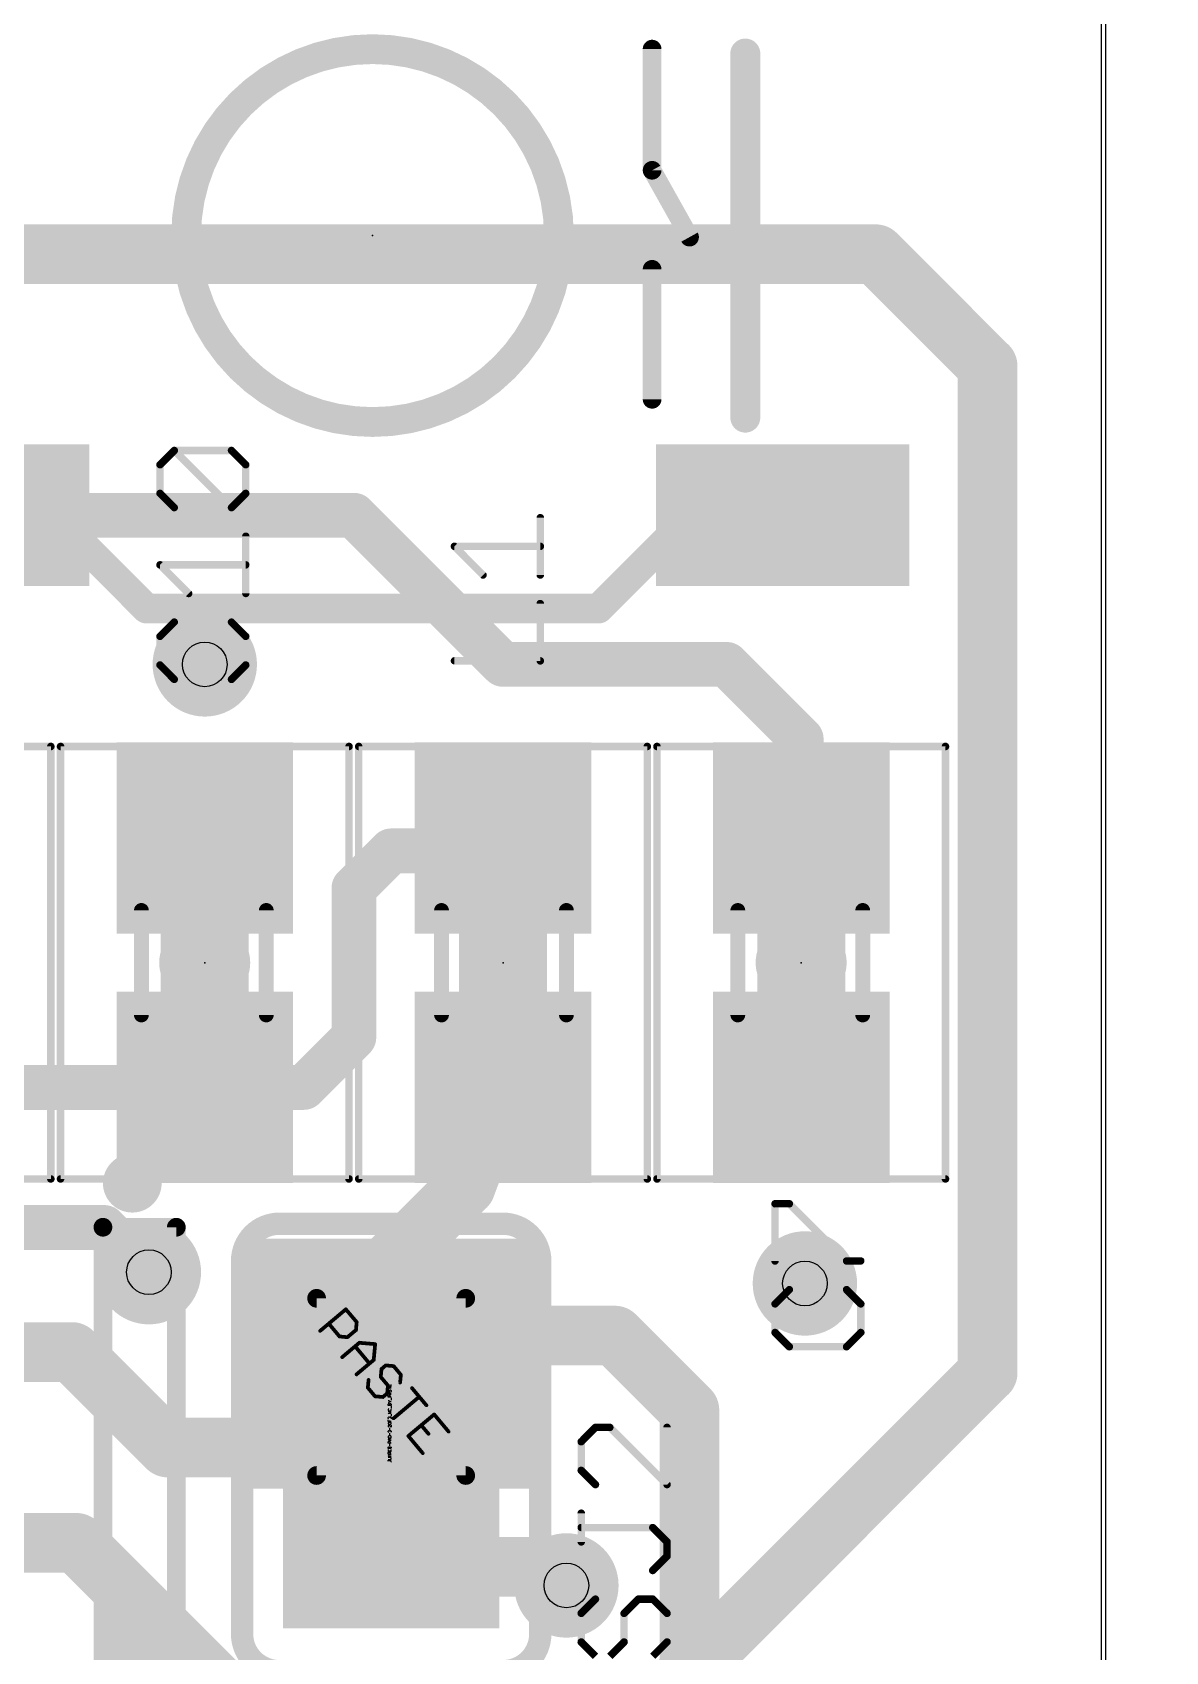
# Model space of a CAD drawing. Header units: inches. Extents: x 45 to 322, y 27 to 227.
# Drawn here: x 299.81 to 307.53, y 94.26 to 105.29 of the extents above; entities that cross this region are included whole.
import ezdxf

# ---------------------------------------------------------------- set-up
doc = ezdxf.new("R2010")
doc.units = ezdxf.units.IN
doc.header["$MEASUREMENT"] = 0
for name, color, linetype in [('1', 22, 'Continuous'), ('18', 82, 'Continuous'), ('20', 7, 'Continuous'), ('21', 253, 'Continuous'), ('23', 7, 'Continuous'), ('25', 253, 'Continuous'), ('27', 253, 'Continuous'), ('29', 253, 'Continuous'), ('31', 253, 'Continuous'), ('35', 253, 'Continuous'), ('39', 22, 'Continuous'), ('44', 253, 'Continuous'), ('51', 253, 'Continuous')]:
    doc.layers.add(name, color=color, linetype=linetype)

# ---------------------------------------------------------------- blocks, each defined once
blk = doc.blocks.new('RECT')
blk.add_solid([(-0.5, -0.5), (0.5, -0.5), (-0.5, 0.5), (0.5, 0.5)])
blk = doc.blocks.new('ROUNDV')
at = {"const_width": 0.5}
blk.add_lwpolyline([(0, -0.25, 1), (0, 0.25, 1), (0, -0.25)], format="xyb", dxfattribs=at)

msp = doc.modelspace()

# ---------------------------------------------------------------- linework, layer by layer
msp.add_line((307.092, 78.968), (307.092, 174.968))
msp.add_spline([(284.592, 226.968), (322.092, 126.968), (284.592, 26.968)], degree=3)
at = {"layer": '1'}
for points, const_width in [([(298.697, 103.782), (305.555, 103.782)], 0.406), ([(305.555, 103.782), (306.317, 103.02)], 0.406), ([(306.317, 103.02), (306.317, 96.162)], 0.406), ([(299.332, 102.004), (301.999, 102.004)], 0.305), ([(301.999, 102.004), (303.015, 100.988)], 0.305), ([(303.015, 100.988), (304.539, 100.988)], 0.305), ([(304.539, 100.988), (305.047, 100.48)], 0.305), ([(305.047, 100.48), (305.047, 99.806)], 0.305), ([(302.927, 99.718), (303.015, 99.806)], 0.305), ([(301.999, 99.464), (302.253, 99.718)], 0.305), ([(302.253, 99.718), (302.927, 99.718)], 0.305), ([(301.999, 98.448), (301.999, 99.464)], 0.305), ([(301.657, 98.106), (301.999, 98.448)], 0.305), ([(302.761, 97.432), (303.015, 98.106)], 0.406), ([(298.951, 98.106), (300.983, 98.106)], 0.305), ([(300.983, 98.106), (301.657, 98.106)], 0.305), ([(302.253, 96.924), (302.761, 97.432)], 0.406), ([(298.164, 97.152), (300.297, 97.152)], 0.305), ([(300.297, 97.152), (300.602, 96.848)], 0.305), ([(302.253, 96.467), (302.253, 96.924)], 0.406), ([(302.304, 96.416), (302.253, 96.467)], 0.406), ([(303.777, 96.416), (302.304, 96.416)], 0.406), ([(304.285, 95.908), (303.777, 96.416)], 0.406), ([(299.039, 96.304), (300.079, 96.304)], 0.406), ([(300.079, 96.304), (300.729, 95.654)], 0.406), ([(306.317, 96.162), (304.285, 94.13)], 0.406), ([(304.285, 94.13), (304.285, 95.908)], 0.406), ([(300.729, 95.654), (302.253, 95.654)], 0.406), ([(299.039, 95.004), (300.109, 95.004)], 0.406), ([(300.109, 95.004), (300.221, 94.892)], 0.406), ([(300.221, 94.892), (301.491, 93.622)], 0.406), ([(300.475, 94.638), (300.221, 94.892)], 0.305), ([(302.253, 94.841), (303.218, 94.841)], 0.406), ([(303.218, 94.841), (303.447, 94.714)], 0.406), ([(300.475, 93.114), (300.475, 94.638)], 0.305), ([(303.777, 93.622), (304.285, 94.13)], 0.406)]:
    msp.add_lwpolyline(points, dxfattribs=dict(at, const_width=const_width))
for points, const_width in [([(305.627, 103.854, 1), (305.483, 103.71)], 0.203), ([(305.555, 103.68, 1), (305.555, 103.883)], 0.203), ([(306.419, 103.02, 1), (306.215, 103.02)], 0.203), ([(306.245, 102.948, 1), (306.389, 103.092)], 0.203), ([(302.053, 102.058, 1), (301.945, 101.95)], 0.152), ([(301.999, 101.928, 1), (301.999, 102.08)], 0.152), ([(303.015, 101.064, 1), (303.015, 100.912)], 0.152), ([(302.961, 100.934, 1), (303.069, 101.042)], 0.152), ([(304.593, 101.042, 1), (304.485, 100.934)], 0.152), ([(304.539, 100.912, 1), (304.539, 101.064)], 0.152), ([(305.123, 100.48, 1), (304.971, 100.48)], 0.152), ([(304.993, 100.426, 1), (305.101, 100.534)], 0.152), ([(303.069, 99.752, 1), (302.961, 99.86)], 0.152), ([(302.253, 99.794, 1), (302.253, 99.642)], 0.152), ([(302.307, 99.664, 1), (302.199, 99.772)], 0.152), ([(302.873, 99.772, 1), (302.981, 99.664)], 0.152), ([(302.927, 99.642, 1), (302.927, 99.794)], 0.152), ([(304.971, 99.806, 1), (305.123, 99.806)], 0.152), ([(302.075, 99.464, 1), (301.923, 99.464)], 0.152), ([(301.945, 99.518, 1), (302.053, 99.41)], 0.152), ([(301.923, 98.448, 1), (302.075, 98.448)], 0.152), ([(302.053, 98.394, 1), (301.945, 98.502)], 0.152), ([(303.11, 98.07, 1), (302.92, 98.142)], 0.203), ([(300.983, 98.182, 1), (300.983, 98.03)], 0.152), ([(300.983, 98.03, 1), (300.983, 98.182)], 0.152), ([(301.603, 98.16, 1), (301.711, 98.052)], 0.152), ([(301.657, 98.03, 1), (301.657, 98.182)], 0.152), ([(302.833, 97.36, 1), (302.689, 97.504)], 0.203), ([(302.666, 97.468, 1), (302.856, 97.396)], 0.203), ([(300.351, 97.206, 1), (300.243, 97.099)], 0.152), ([(300.297, 97.076, 1), (300.297, 97.229)], 0.152), ([(302.355, 96.924, 1), (302.151, 96.924)], 0.203), ([(302.181, 96.996, 1), (302.325, 96.852)], 0.203), ([(300.548, 96.794, 1), (300.656, 96.902)], 0.152), ([(302.325, 96.538, 1), (302.181, 96.395)], 0.203), ([(302.151, 96.467, 1), (302.355, 96.467)], 0.203), ([(302.304, 96.517, 1), (302.304, 96.314)], 0.203), ([(302.232, 96.344, 1), (302.376, 96.488)], 0.203), ([(303.849, 96.488, 1), (303.705, 96.344)], 0.203), ([(303.777, 96.314, 1), (303.777, 96.517)], 0.203), ([(300.151, 96.376, 1), (300.007, 96.232)], 0.203), ([(300.079, 96.202, 1), (300.079, 96.405)], 0.203), ([(306.389, 96.09, 1), (306.245, 96.234)], 0.203), ([(306.215, 96.162, 1), (306.419, 96.162)], 0.203), ([(304.387, 95.908, 1), (304.183, 95.908)], 0.203), ([(304.213, 95.836, 1), (304.357, 95.98)], 0.203), ([(300.729, 95.755, 1), (300.729, 95.552)], 0.203), ([(302.253, 95.552, 1), (302.253, 95.755)], 0.203), ([(300.657, 95.582, 1), (300.801, 95.726)], 0.203), ([(300.181, 95.076, 1), (300.037, 94.932)], 0.203), ([(300.109, 94.902, 1), (300.109, 95.105)], 0.203), ([(300.293, 94.964, 1), (300.149, 94.82)], 0.203), ([(300.149, 94.82, 1), (300.293, 94.964)], 0.203), ([(300.275, 94.946, 1), (300.167, 94.838)], 0.152), ([(302.253, 94.943, 1), (302.253, 94.739)], 0.203), ([(303.267, 94.93, 1), (303.169, 94.752)], 0.203), ([(303.218, 94.739, 1), (303.218, 94.943)], 0.203), ([(303.397, 94.625, 1), (303.496, 94.803)], 0.203), ([(300.551, 94.638, 1), (300.399, 94.638)], 0.152), ([(300.421, 94.584, 1), (300.529, 94.692)], 0.152), ([(304.357, 94.058, 1), (304.213, 94.202)], 0.203), ([(304.213, 94.202, 1), (304.357, 94.058)], 0.203)]:
    msp.add_lwpolyline(points, format="xyb", dxfattribs=dict(at, const_width=const_width))
at = {"layer": '20'}
msp.add_line((307.121, 174.858), (307.121, 78.858), dxfattribs=at)
at = {"layer": '21'}
for points, const_width in [([(302.126, 102.639, 1), (302.126, 105.179, 1), (302.126, 102.639)], 0.203), ([(304.717, 105.149, 1), (304.615, 105.149)], 0.102), ([(304.615, 102.669, 1), (304.717, 102.669)], 0.102), ([(300.586, 101.42, 1), (300.586, 101.318)], 0.102), ([(303.666, 101.318, 1), (303.666, 101.42)], 0.102), ([(300.952, 99.096, 1), (300.952, 98.816)], 0.279), ([(301.013, 98.816, 1), (301.013, 99.096)], 0.279), ([(303.015, 98.737, 1), (303.015, 99.174, 1), (303.015, 98.737)], 0.127), ([(305.016, 99.096, 1), (305.016, 98.816)], 0.279), ([(305.077, 98.816, 1), (305.077, 99.096)], 0.279), ([(303.015, 98.829, 1), (303.015, 99.083, 1), (303.015, 98.829)], 0.127), ([(303.015, 98.93, 1), (303.015, 98.981, 1), (303.015, 98.93)], 0.127), ([(300.489, 97.354, 1), (300.489, 97.554, 1), (300.489, 97.354)], 0.2), ([(300.321, 97.154, 1), (300.257, 97.154)], 0.0635), ([(300.289, 97.186, 1), (300.289, 97.122)], 0.0635), ([(300.289, 97.122, 1), (300.289, 97.186)], 0.0635), ([(300.821, 97.154, 1), (300.757, 97.154)], 0.0635), ([(300.789, 97.122, 1), (300.789, 97.186)], 0.0635), ([(301.491, 97.178, 0.4142), (301.237, 96.924)], 0.152), ([(301.491, 97.216, 1), (301.491, 97.14)], 0.0762), ([(301.491, 97.14, 1), (301.491, 97.216)], 0.0762), ([(303.269, 96.924, 0.4142), (303.015, 97.178)], 0.152), ([(303.015, 97.216, 1), (303.015, 97.14)], 0.0762), ([(303.015, 97.14, 1), (303.015, 97.216)], 0.0762), ([(301.275, 96.924, 1), (301.199, 96.924)], 0.0762), ([(301.199, 96.924, 1), (301.275, 96.924)], 0.0762), ([(303.307, 96.924, 1), (303.231, 96.924)], 0.0762), ([(303.231, 96.924, 1), (303.307, 96.924)], 0.0762), ([(301.237, 94.384, 0.4142), (301.491, 94.13)], 0.152), ([(301.275, 94.384, 1), (301.199, 94.384)], 0.0762), ([(301.199, 94.384, 1), (301.275, 94.384)], 0.0762), ([(303.015, 94.13, 0.4142), (303.269, 94.384)], 0.152), ([(303.307, 94.384, 1), (303.231, 94.384)], 0.0762), ([(303.231, 94.384, 1), (303.307, 94.384)], 0.0762)]:
    msp.add_lwpolyline(points, format="xyb", dxfattribs=dict(at, const_width=const_width))
for points, const_width in [([(304.666, 105.149), (304.666, 102.669)], 0.203), ([(303.666, 101.369), (300.586, 101.369)], 0.203), ([(300.952, 98.956), (301.013, 98.956)], 0.559), ([(305.016, 98.956), (305.077, 98.956)], 0.559), ([(300.289, 97.154), (296.189, 97.154)], 0.127), ([(300.289, 94.154), (300.289, 97.154)], 0.127), ([(300.789, 97.154), (300.289, 97.154)], 0.127), ([(300.789, 94.154), (300.789, 97.154)], 0.127), ([(303.015, 97.178), (301.491, 97.178)], 0.152), ([(301.237, 94.384), (301.237, 96.924)], 0.152), ([(303.269, 96.924), (303.269, 94.384)], 0.152)]:
    msp.add_lwpolyline(points, dxfattribs=dict(at, const_width=const_width))
at = {"layer": '23'}
for p in [(302.126, 103.909), (300.983, 98.956), (303.015, 98.956), (305.047, 98.956), (302.253, 95.654)]:
    msp.add_point(p, dxfattribs=at)
at = {"layer": '25', "const_width": 0.0508}
for points in [[(300.678, 102.348), (300.775, 102.445)], [(300.775, 102.445), (301.165, 102.445)], [(301.165, 102.056), (300.775, 102.445)], [(301.165, 102.445), (301.262, 102.348)], [(300.678, 102.153), (300.678, 102.348)], [(301.262, 102.348), (301.262, 102.153)], [(300.775, 102.056), (300.678, 102.153)], [(301.262, 102.153), (301.165, 102.056)], [(301.165, 102.056), (300.775, 102.056)], [(303.269, 101.597), (303.269, 101.987)], [(301.262, 101.471), (301.262, 101.861)], [(302.879, 101.597), (302.684, 101.792)], [(302.684, 101.792), (303.269, 101.792)], [(300.873, 101.471), (300.678, 101.666)], [(300.678, 101.666), (301.262, 101.666)], [(303.269, 101.012), (303.269, 101.402)], [(300.775, 101.276), (300.678, 101.179)], [(301.262, 101.179), (301.165, 101.276)], [(300.678, 101.179), (300.678, 100.984)], [(301.262, 100.984), (301.262, 101.179)], [(302.684, 101.012), (303.269, 101.012)], [(300.678, 100.984), (300.775, 100.886)], [(301.165, 100.886), (301.262, 100.984)], [(300.775, 100.886), (301.165, 100.886)], [(304.869, 96.924), (304.869, 97.314)], [(304.869, 97.314), (304.966, 97.314)], [(304.966, 97.314), (305.356, 96.924)], [(305.356, 96.924), (305.453, 96.924)], [(304.966, 96.729), (304.869, 96.632)], [(305.453, 96.632), (305.356, 96.729)], [(304.869, 96.632), (304.869, 96.437)], [(305.453, 96.437), (305.453, 96.632)], [(304.869, 96.437), (304.966, 96.34)], [(305.356, 96.34), (305.453, 96.437)], [(304.966, 96.34), (305.356, 96.34)], [(303.645, 95.791), (303.548, 95.693)], [(303.743, 95.791), (303.645, 95.791)], [(304.133, 95.401), (303.743, 95.791)], [(304.133, 95.791), (304.133, 95.401)], [(303.548, 95.693), (303.548, 95.498)], [(303.548, 95.498), (303.645, 95.401)], [(303.548, 95.011), (303.548, 95.206)], [(304.035, 95.108), (303.548, 95.108)], [(304.133, 95.011), (304.035, 95.108)], [(304.133, 94.914), (304.133, 95.011)], [(304.035, 94.816), (304.133, 94.914)], [(303.645, 94.621), (303.548, 94.524)], [(303.84, 94.524), (303.938, 94.621)], [(303.938, 94.621), (304.035, 94.621)], [(304.035, 94.621), (304.133, 94.524)], [(303.548, 94.524), (303.548, 94.329)], [(303.84, 94.329), (303.84, 94.524)], [(304.133, 94.524), (304.133, 94.329)], [(303.548, 94.329), (303.645, 94.231)], [(303.743, 94.231), (303.84, 94.329)], [(304.133, 94.329), (304.035, 94.231)]]:
    msp.add_lwpolyline(points, dxfattribs=at)
at = {"layer": '25', "const_width": 0.0254}
for points in [[(300.775, 102.458, 1), (300.775, 102.433)], [(300.784, 102.454, 1), (300.766, 102.436)], [(300.784, 102.436, 1), (300.766, 102.454)], [(301.174, 102.454, 1), (301.156, 102.436)], [(301.165, 102.433, 1), (301.165, 102.458)], [(300.69, 102.348, 1), (300.665, 102.348)], [(300.669, 102.357, 1), (300.687, 102.339)], [(301.275, 102.348, 1), (301.25, 102.348)], [(301.253, 102.339, 1), (301.271, 102.357)], [(300.687, 102.162, 1), (300.669, 102.144)], [(300.665, 102.153, 1), (300.69, 102.153)], [(301.25, 102.153, 1), (301.275, 102.153)], [(301.271, 102.144, 1), (301.253, 102.162)], [(300.775, 102.068, 1), (300.775, 102.043)], [(300.766, 102.047, 1), (300.784, 102.065)], [(301.156, 102.065, 1), (301.174, 102.047)], [(301.156, 102.047, 1), (301.174, 102.065)], [(301.165, 102.043, 1), (301.165, 102.068)], [(303.282, 101.987, 1), (303.256, 101.987)], [(301.275, 101.861, 1), (301.25, 101.861)], [(302.693, 101.801, 1), (302.675, 101.783)], [(302.684, 101.805, 1), (302.684, 101.779)], [(303.269, 101.779, 1), (303.269, 101.805)], [(300.687, 101.675, 1), (300.669, 101.657)], [(300.678, 101.679, 1), (300.678, 101.653)], [(301.262, 101.653, 1), (301.262, 101.679)], [(302.87, 101.588, 1), (302.888, 101.606)], [(303.256, 101.597, 1), (303.282, 101.597)], [(300.864, 101.462, 1), (300.882, 101.48)], [(301.25, 101.471, 1), (301.275, 101.471)], [(303.282, 101.402, 1), (303.256, 101.402)], [(300.784, 101.267, 1), (300.766, 101.285)], [(301.174, 101.285, 1), (301.156, 101.267)], [(300.69, 101.179, 1), (300.665, 101.179)], [(300.669, 101.188, 1), (300.687, 101.17)], [(301.275, 101.179, 1), (301.25, 101.179)], [(301.253, 101.17, 1), (301.271, 101.188)], [(302.684, 101.025, 1), (302.684, 101)], [(303.269, 101, 1), (303.269, 101.025)], [(300.687, 100.993, 1), (300.669, 100.975)], [(300.665, 100.984, 1), (300.69, 100.984)], [(301.25, 100.984, 1), (301.275, 100.984)], [(301.271, 100.975, 1), (301.253, 100.993)], [(303.256, 101.012, 1), (303.282, 101.012)], [(300.775, 100.899, 1), (300.775, 100.874)], [(300.766, 100.877, 1), (300.784, 100.895)], [(301.156, 100.895, 1), (301.174, 100.877)], [(301.165, 100.874, 1), (301.165, 100.899)], [(304.881, 97.314, 1), (304.856, 97.314)], [(304.869, 97.327, 1), (304.869, 97.301)], [(304.975, 97.323, 1), (304.957, 97.305)], [(304.966, 97.301, 1), (304.966, 97.327)], [(304.856, 96.924, 1), (304.881, 96.924)], [(305.356, 96.937, 1), (305.356, 96.912)], [(305.347, 96.915, 1), (305.365, 96.933)], [(305.453, 96.912, 1), (305.453, 96.937)], [(304.975, 96.72, 1), (304.957, 96.738)], [(305.365, 96.738, 1), (305.347, 96.72)], [(304.881, 96.632, 1), (304.856, 96.632)], [(304.86, 96.641, 1), (304.878, 96.623)], [(305.466, 96.632, 1), (305.441, 96.632)], [(305.444, 96.623, 1), (305.462, 96.641)], [(304.878, 96.446, 1), (304.86, 96.428)], [(304.856, 96.437, 1), (304.881, 96.437)], [(305.441, 96.437, 1), (305.466, 96.437)], [(305.462, 96.428, 1), (305.444, 96.446)], [(304.966, 96.352, 1), (304.966, 96.327)], [(304.957, 96.331, 1), (304.975, 96.349)], [(305.347, 96.349, 1), (305.365, 96.331)], [(305.356, 96.327, 1), (305.356, 96.352)], [(303.645, 95.803, 1), (303.645, 95.778)], [(303.654, 95.782, 1), (303.636, 95.8)], [(303.752, 95.8, 1), (303.734, 95.782)], [(303.743, 95.778, 1), (303.743, 95.803)], [(304.145, 95.791, 1), (304.12, 95.791)], [(303.561, 95.693, 1), (303.535, 95.693)], [(303.539, 95.702, 1), (303.557, 95.684)], [(303.557, 95.507, 1), (303.539, 95.489)], [(303.535, 95.498, 1), (303.561, 95.498)], [(303.636, 95.392, 1), (303.654, 95.41)], [(304.12, 95.401, 1), (304.145, 95.401)], [(304.124, 95.392, 1), (304.142, 95.41)], [(303.561, 95.206, 1), (303.535, 95.206)], [(303.548, 95.121, 1), (303.548, 95.096)], [(304.044, 95.117, 1), (304.026, 95.1)], [(304.035, 95.096, 1), (304.035, 95.121)], [(303.535, 95.011, 1), (303.561, 95.011)], [(304.145, 95.011, 1), (304.12, 95.011)], [(304.124, 95.002, 1), (304.142, 95.02)], [(304.12, 94.914, 1), (304.145, 94.914)], [(304.142, 94.905, 1), (304.124, 94.923)], [(304.026, 94.825, 1), (304.044, 94.807)], [(303.654, 94.612, 1), (303.636, 94.63)], [(303.938, 94.634, 1), (303.938, 94.609)], [(303.947, 94.612, 1), (303.929, 94.63)], [(304.044, 94.63, 1), (304.026, 94.612)], [(304.035, 94.609, 1), (304.035, 94.634)], [(303.561, 94.524, 1), (303.535, 94.524)], [(303.539, 94.533, 1), (303.557, 94.515)], [(303.853, 94.524, 1), (303.828, 94.524)], [(303.831, 94.533, 1), (303.849, 94.515)], [(304.145, 94.524, 1), (304.12, 94.524)], [(304.124, 94.515, 1), (304.142, 94.533)], [(303.557, 94.338, 1), (303.539, 94.32)], [(303.535, 94.329, 1), (303.561, 94.329)], [(303.828, 94.329, 1), (303.853, 94.329)], [(303.849, 94.32, 1), (303.831, 94.338)], [(304.12, 94.329, 1), (304.145, 94.329)], [(304.142, 94.32, 1), (304.124, 94.338)]]:
    msp.add_lwpolyline(points, format="xyb", dxfattribs=at)
at = {"layer": '27'}
for p, q in [((302.233, 96.083), (302.233, 96.069)), ((302.243, 96.069), (302.243, 96.076)), ((302.253, 96.069), (302.253, 96.083)), ((302.233, 96.069), (302.253, 96.069)), ((302.233, 96.051), (302.233, 96.064)), ((302.253, 96.058), (302.233, 96.058)), ((302.236, 96.046), (302.233, 96.043)), ((302.233, 96.043), (302.233, 96.036)), ((302.233, 96.036), (302.236, 96.033)), ((302.233, 96.021), (302.24, 96.027)), ((302.24, 96.014), (302.233, 96.021)), ((302.233, 96.006), (302.236, 96.009)), ((302.233, 95.996), (302.233, 96.006)), ((302.253, 95.996), (302.233, 95.996)), ((302.236, 95.972), (302.233, 95.972)), ((302.236, 96.033), (302.24, 96.033)), ((302.236, 96.009), (302.243, 96.009)), ((302.243, 95.966), (302.236, 95.972)), ((302.236, 95.959), (302.243, 95.966)), ((302.24, 96.033), (302.243, 96.036)), ((302.24, 96.027), (302.253, 96.027)), ((302.253, 96.014), (302.24, 96.014)), ((302.243, 96.043), (302.246, 96.046)), ((302.243, 96.036), (302.243, 96.043)), ((302.243, 96.014), (302.243, 96.027)), ((302.243, 96.009), (302.246, 96.006)), ((302.243, 95.966), (302.253, 95.966)), ((302.246, 96.046), (302.25, 96.046)), ((302.246, 96.006), (302.246, 95.996)), ((302.25, 96.046), (302.253, 96.043)), ((302.253, 96.036), (302.25, 96.033)), ((302.253, 96.043), (302.253, 96.036)), ((302.256, 95.977), (302.256, 95.991)), ((302.233, 95.959), (302.236, 95.959)), ((302.233, 95.95), (302.236, 95.954)), ((302.233, 95.94), (302.233, 95.95)), ((302.253, 95.94), (302.233, 95.94)), ((302.236, 95.917), (302.233, 95.914)), ((302.233, 95.914), (302.233, 95.907)), ((302.233, 95.907), (302.236, 95.904)), ((302.233, 95.885), (302.253, 95.899)), ((302.253, 95.899), (302.233, 95.899)), ((302.253, 95.885), (302.233, 95.885)), ((302.233, 95.858), (302.236, 95.862)), ((302.233, 95.852), (302.233, 95.858)), ((302.236, 95.848), (302.233, 95.852)), ((302.236, 95.954), (302.24, 95.954)), ((302.236, 95.904), (302.25, 95.904)), ((302.236, 95.862), (302.24, 95.862)), ((302.24, 95.954), (302.243, 95.95)), ((302.24, 95.862), (302.243, 95.858)), ((302.243, 95.95), (302.246, 95.954)), ((302.243, 95.94), (302.243, 95.95)), ((302.243, 95.858), (302.246, 95.862)), ((302.243, 95.858), (302.243, 95.855)), ((302.246, 95.954), (302.25, 95.954)), ((302.246, 95.862), (302.25, 95.862)), ((302.25, 95.954), (302.253, 95.95)), ((302.253, 95.914), (302.25, 95.917)), ((302.25, 95.904), (302.253, 95.907)), ((302.25, 95.862), (302.253, 95.858)), ((302.253, 95.852), (302.25, 95.848)), ((302.253, 95.95), (302.253, 95.94)), ((302.253, 95.907), (302.253, 95.914)), ((302.253, 95.858), (302.253, 95.852)), ((302.256, 95.922), (302.256, 95.935)), ((302.256, 95.867), (302.256, 95.88)), ((302.233, 95.83), (302.233, 95.843)), ((302.253, 95.83), (302.233, 95.83)), ((302.236, 95.825), (302.233, 95.822)), ((302.233, 95.822), (302.233, 95.815)), ((302.233, 95.815), (302.236, 95.812)), ((302.236, 95.806), (302.233, 95.803)), ((302.233, 95.803), (302.233, 95.796)), ((302.233, 95.796), (302.236, 95.793)), ((302.233, 95.766), (302.236, 95.77)), ((302.233, 95.76), (302.233, 95.766)), ((302.236, 95.756), (302.233, 95.76)), ((302.25, 95.825), (302.236, 95.825)), ((302.236, 95.812), (302.25, 95.812)), ((302.24, 95.806), (302.236, 95.806)), ((302.236, 95.77), (302.24, 95.77)), ((302.253, 95.793), (302.24, 95.806)), ((302.24, 95.77), (302.243, 95.766)), ((302.243, 95.83), (302.243, 95.837)), ((302.243, 95.775), (302.243, 95.788)), ((302.243, 95.766), (302.246, 95.77)), ((302.243, 95.766), (302.243, 95.763)), ((302.243, 95.738), (302.243, 95.751)), ((302.246, 95.77), (302.25, 95.77)), ((302.253, 95.822), (302.25, 95.825)), ((302.25, 95.812), (302.253, 95.815)), ((302.25, 95.77), (302.253, 95.766)), ((302.253, 95.76), (302.25, 95.756)), ((302.253, 95.815), (302.253, 95.822)), ((302.253, 95.806), (302.253, 95.793)), ((302.253, 95.766), (302.253, 95.76)), ((302.236, 95.733), (302.233, 95.729)), ((302.233, 95.729), (302.233, 95.719)), ((302.233, 95.719), (302.253, 95.719)), ((302.233, 95.708), (302.24, 95.714)), ((302.24, 95.701), (302.233, 95.708)), ((302.233, 95.693), (302.236, 95.696)), ((302.233, 95.683), (302.233, 95.693)), ((302.253, 95.683), (302.233, 95.683)), ((302.233, 95.656), (302.236, 95.659)), ((302.233, 95.646), (302.233, 95.656)), ((302.253, 95.646), (302.233, 95.646)), ((302.233, 95.641), (302.233, 95.627)), ((302.25, 95.733), (302.236, 95.733)), ((302.236, 95.696), (302.243, 95.696)), ((302.236, 95.659), (302.243, 95.659)), ((302.24, 95.714), (302.253, 95.714)), ((302.253, 95.701), (302.24, 95.701)), ((302.243, 95.701), (302.243, 95.714)), ((302.243, 95.696), (302.246, 95.693)), ((302.243, 95.664), (302.243, 95.678)), ((302.243, 95.659), (302.246, 95.656)), ((302.243, 95.627), (302.243, 95.634)), ((302.246, 95.693), (302.246, 95.683)), ((302.246, 95.653), (302.253, 95.659)), ((302.246, 95.656), (302.246, 95.646)), ((302.253, 95.729), (302.25, 95.733)), ((302.253, 95.719), (302.253, 95.729)), ((302.253, 95.627), (302.253, 95.641)), ((302.233, 95.627), (302.253, 95.627)), ((302.233, 95.619), (302.236, 95.622)), ((302.233, 95.609), (302.233, 95.619)), ((302.253, 95.609), (302.233, 95.609)), ((302.24, 95.597), (302.233, 95.604)), ((302.233, 95.604), (302.253, 95.604)), ((302.233, 95.591), (302.24, 95.597)), ((302.253, 95.591), (302.233, 95.591)), ((302.25, 95.586), (302.233, 95.586)), ((302.233, 95.572), (302.25, 95.572)), ((302.233, 95.56), (302.233, 95.567)), ((302.25, 95.564), (302.233, 95.564)), ((302.236, 95.622), (302.243, 95.622)), ((302.243, 95.622), (302.246, 95.619)), ((302.246, 95.619), (302.246, 95.609)), ((302.253, 95.582), (302.25, 95.586)), ((302.25, 95.572), (302.253, 95.576)), ((302.253, 95.56), (302.25, 95.564)), ((302.25, 95.554), (302.253, 95.557)), ((302.253, 95.576), (302.253, 95.582)), ((302.253, 95.557), (302.253, 95.56))]:
    msp.add_line(p, q, dxfattribs=at)
at = {"layer": '39', "const_width": 0.0508}
for points in [[(297.968, 100.429), (299.934, 100.429)], [(299.934, 100.429), (299.934, 97.483)], [(300, 97.483), (300, 100.429)], [(300, 100.429), (301.966, 100.429)], [(301.966, 100.429), (301.966, 97.483)], [(302.032, 97.483), (302.032, 100.429)], [(302.032, 100.429), (303.998, 100.429)], [(303.998, 100.429), (303.998, 97.483)], [(304.064, 97.483), (304.064, 100.429)], [(304.064, 100.429), (306.03, 100.429)], [(306.03, 100.429), (306.03, 97.483)], [(299.934, 97.483), (297.968, 97.483)], [(301.966, 97.483), (300, 97.483)], [(303.998, 97.483), (302.032, 97.483)], [(306.03, 97.483), (304.064, 97.483)]]:
    msp.add_lwpolyline(points, dxfattribs=at)
at = {"layer": '39', "const_width": 0.0254}
for points in [[(299.947, 100.429, 1), (299.921, 100.429)], [(299.934, 100.416, 1), (299.934, 100.442)], [(300.013, 100.429, 1), (299.987, 100.429)], [(300, 100.442, 1), (300, 100.416)], [(301.979, 100.429, 1), (301.953, 100.429)], [(301.966, 100.416, 1), (301.966, 100.442)], [(302.045, 100.429, 1), (302.019, 100.429)], [(302.032, 100.442, 1), (302.032, 100.416)], [(304.011, 100.429, 1), (303.985, 100.429)], [(303.998, 100.416, 1), (303.998, 100.442)], [(304.077, 100.429, 1), (304.051, 100.429)], [(304.064, 100.442, 1), (304.064, 100.416)], [(306.043, 100.429, 1), (306.017, 100.429)], [(306.03, 100.416, 1), (306.03, 100.442)], [(299.934, 97.47, 1), (299.934, 97.496)], [(300, 97.496, 1), (300, 97.47)], [(301.966, 97.47, 1), (301.966, 97.496)], [(302.032, 97.496, 1), (302.032, 97.47)], [(303.998, 97.47, 1), (303.998, 97.496)], [(304.064, 97.496, 1), (304.064, 97.47)], [(306.03, 97.47, 1), (306.03, 97.496)], [(299.921, 97.483, 1), (299.947, 97.483)], [(299.987, 97.483, 1), (300.013, 97.483)], [(301.953, 97.483, 1), (301.979, 97.483)], [(302.019, 97.483, 1), (302.045, 97.483)], [(303.985, 97.483, 1), (304.011, 97.483)], [(304.051, 97.483, 1), (304.077, 97.483)], [(306.017, 97.483, 1), (306.043, 97.483)]]:
    msp.add_lwpolyline(points, format="xyb", dxfattribs=at)
at = {"layer": '44'}
for centre in [(300.983, 100.988), (300.602, 96.848), (305.072, 96.771), (303.447, 94.714)]:
    msp.add_circle(centre, 0.152, dxfattribs=at)
at = {"layer": '51'}
for points, const_width in [([(304.031, 105.179), (304.031, 104.354)], 0.127), ([(304.031, 104.354), (304.286, 103.899)], 0.127), ([(304.031, 103.679), (304.031, 102.794)], 0.127), ([(300.586, 101.369), (299.586, 102.369)], 0.203), ([(304.666, 102.369), (303.666, 101.369)], 0.203), ([(300.551, 98.6), (300.551, 99.312)], 0.102), ([(301.402, 98.6), (301.402, 99.312)], 0.102), ([(302.596, 99.312), (302.596, 98.6)], 0.102), ([(303.447, 99.312), (303.447, 98.6)], 0.102), ([(304.615, 98.6), (304.615, 99.312)], 0.102), ([(305.466, 98.6), (305.466, 99.312)], 0.102), ([(301.745, 96.67), (301.745, 95.463)], 0.127), ([(302.761, 96.67), (301.745, 96.67)], 0.127), ([(302.761, 95.463), (302.761, 96.67)], 0.127), ([(301.769, 96.448), (301.944, 96.595)], 0.0254), ([(301.944, 96.595), (302.018, 96.508)], 0.0254), ([(302.018, 96.508), (302.013, 96.454)], 0.0254), ([(301.901, 96.41), (301.828, 96.497)], 0.0254), ([(301.955, 96.405), (301.901, 96.41)], 0.0254), ([(302.013, 96.454), (301.955, 96.405)], 0.0254), ([(301.919, 96.269), (302.036, 96.367)], 0.0254), ([(302.007, 96.343), (302.105, 96.226)], 0.0254), ([(302.036, 96.367), (302.144, 96.358)], 0.0254), ([(302.144, 96.358), (302.134, 96.25)], 0.0254), ([(302.134, 96.25), (302.017, 96.152)], 0.0254), ([(302.187, 96.188), (302.182, 96.134)], 0.0254), ([(302.216, 96.213), (302.187, 96.188)], 0.0254), ([(302.27, 96.208), (302.216, 96.213)], 0.0254), ([(302.319, 96.149), (302.27, 96.208)], 0.0254), ([(302.094, 96.061), (302.099, 96.115)], 0.0254), ([(302.143, 96.002), (302.094, 96.061)], 0.0254), ([(302.182, 96.134), (302.231, 96.076)], 0.0254), ([(302.231, 96.076), (302.226, 96.022)], 0.0254), ([(302.314, 96.096), (302.319, 96.149)], 0.0254), ([(302.395, 96.058), (302.493, 95.941)], 0.0254), ([(302.197, 95.998), (302.143, 96.002)], 0.0254), ([(302.226, 96.022), (302.197, 95.998)], 0.0254), ([(302.269, 95.852), (302.444, 95.999)], 0.0254), ([(302.546, 95.879), (302.37, 95.732)], 0.0254), ([(302.644, 95.762), (302.546, 95.879)], 0.0254), ([(302.37, 95.732), (302.468, 95.615)], 0.0254), ([(302.458, 95.805), (302.507, 95.747)], 0.0254), ([(301.745, 95.463), (302.761, 95.463)], 0.127)]:
    msp.add_lwpolyline(points, dxfattribs=dict(at, const_width=const_width))
for points, const_width in [([(304.063, 105.179, 1), (303.999, 105.179)], 0.0635), ([(304.059, 104.369, 1), (304.003, 104.338)], 0.0635), ([(303.999, 104.354, 1), (304.063, 104.354)], 0.0635), ([(304.258, 103.883, 1), (304.314, 103.914)], 0.0635), ([(304.063, 103.679, 1), (303.999, 103.679)], 0.0635), ([(303.999, 102.794, 1), (304.063, 102.794)], 0.0635), ([(304.702, 102.333, 1), (304.63, 102.405)], 0.102), ([(300.55, 101.333, 1), (300.622, 101.405)], 0.102), ([(303.63, 101.405, 1), (303.702, 101.333)], 0.102), ([(300.576, 99.312, 1), (300.526, 99.312)], 0.0508), ([(301.427, 99.312, 1), (301.377, 99.312)], 0.0508), ([(302.621, 99.312, 1), (302.571, 99.312)], 0.0508), ([(303.472, 99.312, 1), (303.422, 99.312)], 0.0508), ([(304.64, 99.312, 1), (304.59, 99.312)], 0.0508), ([(305.491, 99.312, 1), (305.441, 99.312)], 0.0508), ([(300.526, 98.6, 1), (300.576, 98.6)], 0.0508), ([(301.377, 98.6, 1), (301.427, 98.6)], 0.0508), ([(302.571, 98.6, 1), (302.621, 98.6)], 0.0508), ([(303.422, 98.6, 1), (303.472, 98.6)], 0.0508), ([(304.59, 98.6, 1), (304.64, 98.6)], 0.0508), ([(305.441, 98.6, 1), (305.491, 98.6)], 0.0508), ([(301.777, 96.67, 1), (301.713, 96.67)], 0.0635), ([(301.745, 96.702, 1), (301.745, 96.638)], 0.0635), ([(302.793, 96.67, 1), (302.729, 96.67)], 0.0635), ([(302.761, 96.638, 1), (302.761, 96.702)], 0.0635), ([(301.949, 96.599, 1), (301.939, 96.591)], 0.0127), ([(301.948, 96.591, 1), (301.94, 96.6)], 0.0127), ([(302.024, 96.507, 1), (302.012, 96.508)], 0.0127), ([(302.013, 96.504, 1), (302.023, 96.512)], 0.0127), ([(301.765, 96.453, 1), (301.773, 96.443)], 0.0127), ([(301.832, 96.501, 1), (301.823, 96.493)], 0.0127), ([(301.902, 96.416, 1), (301.9, 96.403)], 0.0127), ([(301.896, 96.406, 1), (301.906, 96.414)], 0.0127), ([(301.951, 96.41, 1), (301.959, 96.4)], 0.0127), ([(301.954, 96.399, 1), (301.955, 96.411)], 0.0127), ([(302.007, 96.455, 1), (302.02, 96.453)], 0.0127), ([(302.017, 96.449, 1), (302.009, 96.459)], 0.0127), ([(302.012, 96.347, 1), (302.002, 96.339)], 0.0127), ([(302.037, 96.374, 1), (302.036, 96.361)], 0.0127), ([(302.04, 96.362, 1), (302.032, 96.372)], 0.0127), ([(302.15, 96.357, 1), (302.137, 96.358)], 0.0127), ([(302.143, 96.351, 1), (302.144, 96.364)], 0.0127), ([(301.915, 96.274, 1), (301.924, 96.264)], 0.0127), ([(302.1, 96.222, 1), (302.11, 96.23)], 0.0127), ([(302.128, 96.251, 1), (302.141, 96.25)], 0.0127), ([(302.138, 96.245, 1), (302.13, 96.255)], 0.0127), ([(302.193, 96.187, 1), (302.18, 96.189)], 0.0127), ([(302.183, 96.193, 1), (302.191, 96.183)], 0.0127), ([(302.216, 96.219, 1), (302.215, 96.206)], 0.0127), ([(302.22, 96.208, 1), (302.212, 96.217)], 0.0127), ([(302.274, 96.212, 1), (302.265, 96.204)], 0.0127), ([(302.269, 96.202, 1), (302.27, 96.214)], 0.0127), ([(302.013, 96.157, 1), (302.022, 96.147)], 0.0127), ([(302.099, 96.065, 1), (302.089, 96.057)], 0.0127), ([(302.105, 96.114, 1), (302.093, 96.115)], 0.0127), ([(302.187, 96.138, 1), (302.177, 96.13)], 0.0127), ([(302.176, 96.135, 1), (302.188, 96.134)], 0.0127), ([(302.237, 96.075, 1), (302.225, 96.076)], 0.0127), ([(302.226, 96.072, 1), (302.236, 96.08)], 0.0127), ([(302.308, 96.096, 1), (302.32, 96.095)], 0.0127), ([(302.325, 96.149, 1), (302.312, 96.15)], 0.0127), ([(302.314, 96.145, 1), (302.323, 96.154)], 0.0127), ([(302.4, 96.062, 1), (302.39, 96.054)], 0.0127), ([(302.088, 96.061, 1), (302.101, 96.06)], 0.0127), ([(302.144, 96.009, 1), (302.143, 95.996)], 0.0127), ([(302.138, 95.998, 1), (302.148, 96.006)], 0.0127), ([(302.193, 96.003, 1), (302.201, 95.993)], 0.0127), ([(302.196, 95.991, 1), (302.198, 96.004)], 0.0127), ([(302.22, 96.023, 1), (302.233, 96.022)], 0.0127), ([(302.23, 96.017, 1), (302.222, 96.027)], 0.0127), ([(302.448, 95.995, 1), (302.44, 96.004)], 0.0127), ([(302.265, 95.857, 1), (302.273, 95.848)], 0.0127), ([(302.489, 95.937, 1), (302.498, 95.945)], 0.0127), ([(302.551, 95.883, 1), (302.541, 95.875)], 0.0127), ([(302.55, 95.874, 1), (302.542, 95.884)], 0.0127), ([(302.375, 95.736, 1), (302.366, 95.728)], 0.0127), ([(302.366, 95.737, 1), (302.374, 95.727)], 0.0127), ([(302.463, 95.809, 1), (302.453, 95.801)], 0.0127), ([(302.502, 95.743, 1), (302.512, 95.751)], 0.0127), ([(302.639, 95.758, 1), (302.649, 95.766)], 0.0127), ([(301.745, 95.495, 1), (301.745, 95.432)], 0.0635), ([(302.464, 95.611, 1), (302.473, 95.619)], 0.0127), ([(302.761, 95.432, 1), (302.761, 95.495)], 0.0635), ([(301.713, 95.463, 1), (301.777, 95.463)], 0.0635), ([(302.729, 95.463, 1), (302.793, 95.463)], 0.0635)]:
    msp.add_lwpolyline(points, format="xyb", dxfattribs=dict(at, const_width=const_width))

# ---------------------------------------------------------------- block references
at = {"layer": '1', "rotation": 90}
for p, xscale, yscale in [((299.332, 102.004), 0.762, 1.524), ((304.92, 102.004), 0.762, 1.524), ((302.253, 96.467), 0.635, 1.27), ((302.253, 95.654), 0.635, 1.27), ((302.253, 94.841), 0.635, 1.27)]:
    msp.add_blockref('RECT', p, dxfattribs=dict(at, xscale=xscale, yscale=yscale))
at = {"layer": '1', "xscale": 1.1}
for p, rotation in [((300.983, 99.806), 90), ((303.015, 99.806), 270), ((305.047, 99.806), 90), ((300.983, 98.106), 90), ((303.015, 98.106), 270), ((305.047, 98.106), 90)]:
    msp.add_blockref('RECT', p, dxfattribs=dict(at, rotation=rotation))
at = {"layer": '18', "xscale": 0.7112, "yscale": 0.7112}
for p in [(300.983, 100.988), (300.983, 100.988), (300.602, 96.848), (300.602, 96.848), (305.072, 96.771), (305.072, 96.771), (303.447, 94.714), (303.447, 94.714)]:
    msp.add_blockref('ROUNDV', p, dxfattribs=at)
at = {"layer": '29'}
for p, xscale, yscale, rotation in [((299.332, 102.004), 0.9652, 1.7272, 90), ((304.92, 102.004), 0.9652, 1.7272, 90), ((300.983, 99.806), 1.3032, 1.2032, 90), ((303.015, 99.806), 1.3032, 1.2032, 270), ((305.047, 99.806), 1.3032, 1.2032, 90), ((300.983, 98.106), 1.3032, 1.2032, 90), ((303.015, 98.106), 1.3032, 1.2032, 270), ((305.047, 98.106), 1.3032, 1.2032, 90), ((302.253, 96.467), 0.8382, 1.4732, 90), ((302.253, 95.654), 0.8382, 1.4732, 90), ((302.253, 94.841), 0.8382, 1.4732, 90)]:
    msp.add_blockref('RECT', p, dxfattribs=dict(at, xscale=xscale, yscale=yscale, rotation=rotation))
at = {"layer": '31', "rotation": 90}
for p, xscale, yscale in [((299.332, 102.004), 0.762, 1.524), ((304.92, 102.004), 0.762, 1.524), ((302.266, 96.225), 1.7018, 2.0066)]:
    msp.add_blockref('RECT', p, dxfattribs=dict(at, xscale=xscale, yscale=yscale))
at = {"layer": '31', "xscale": 1.1}
for p, rotation in [((300.983, 99.806), 90), ((303.015, 99.806), 270), ((305.047, 99.806), 90), ((300.983, 98.106), 90), ((303.015, 98.106), 270), ((305.047, 98.106), 90)]:
    msp.add_blockref('RECT', p, dxfattribs=dict(at, rotation=rotation))
at = {"layer": '35', "xscale": 0.3998, "yscale": 0.6}
for p, rotation in [((300.983, 98.956), 90), ((303.015, 98.956), 270), ((305.047, 98.956), 90)]:
    msp.add_blockref('RECT', p, dxfattribs=dict(at, rotation=rotation))
at = {"layer": '51', "xscale": 0.5001, "yscale": 0.95}
for p, rotation in [((300.978, 99.536), 90), ((303.02, 99.544), 270), ((305.042, 99.536), 90), ((300.978, 98.368), 90), ((303.02, 98.376), 270), ((305.042, 98.368), 90)]:
    msp.add_blockref('RECT', p, dxfattribs=dict(at, rotation=rotation))

doc.saveas('drawing.dxf')
